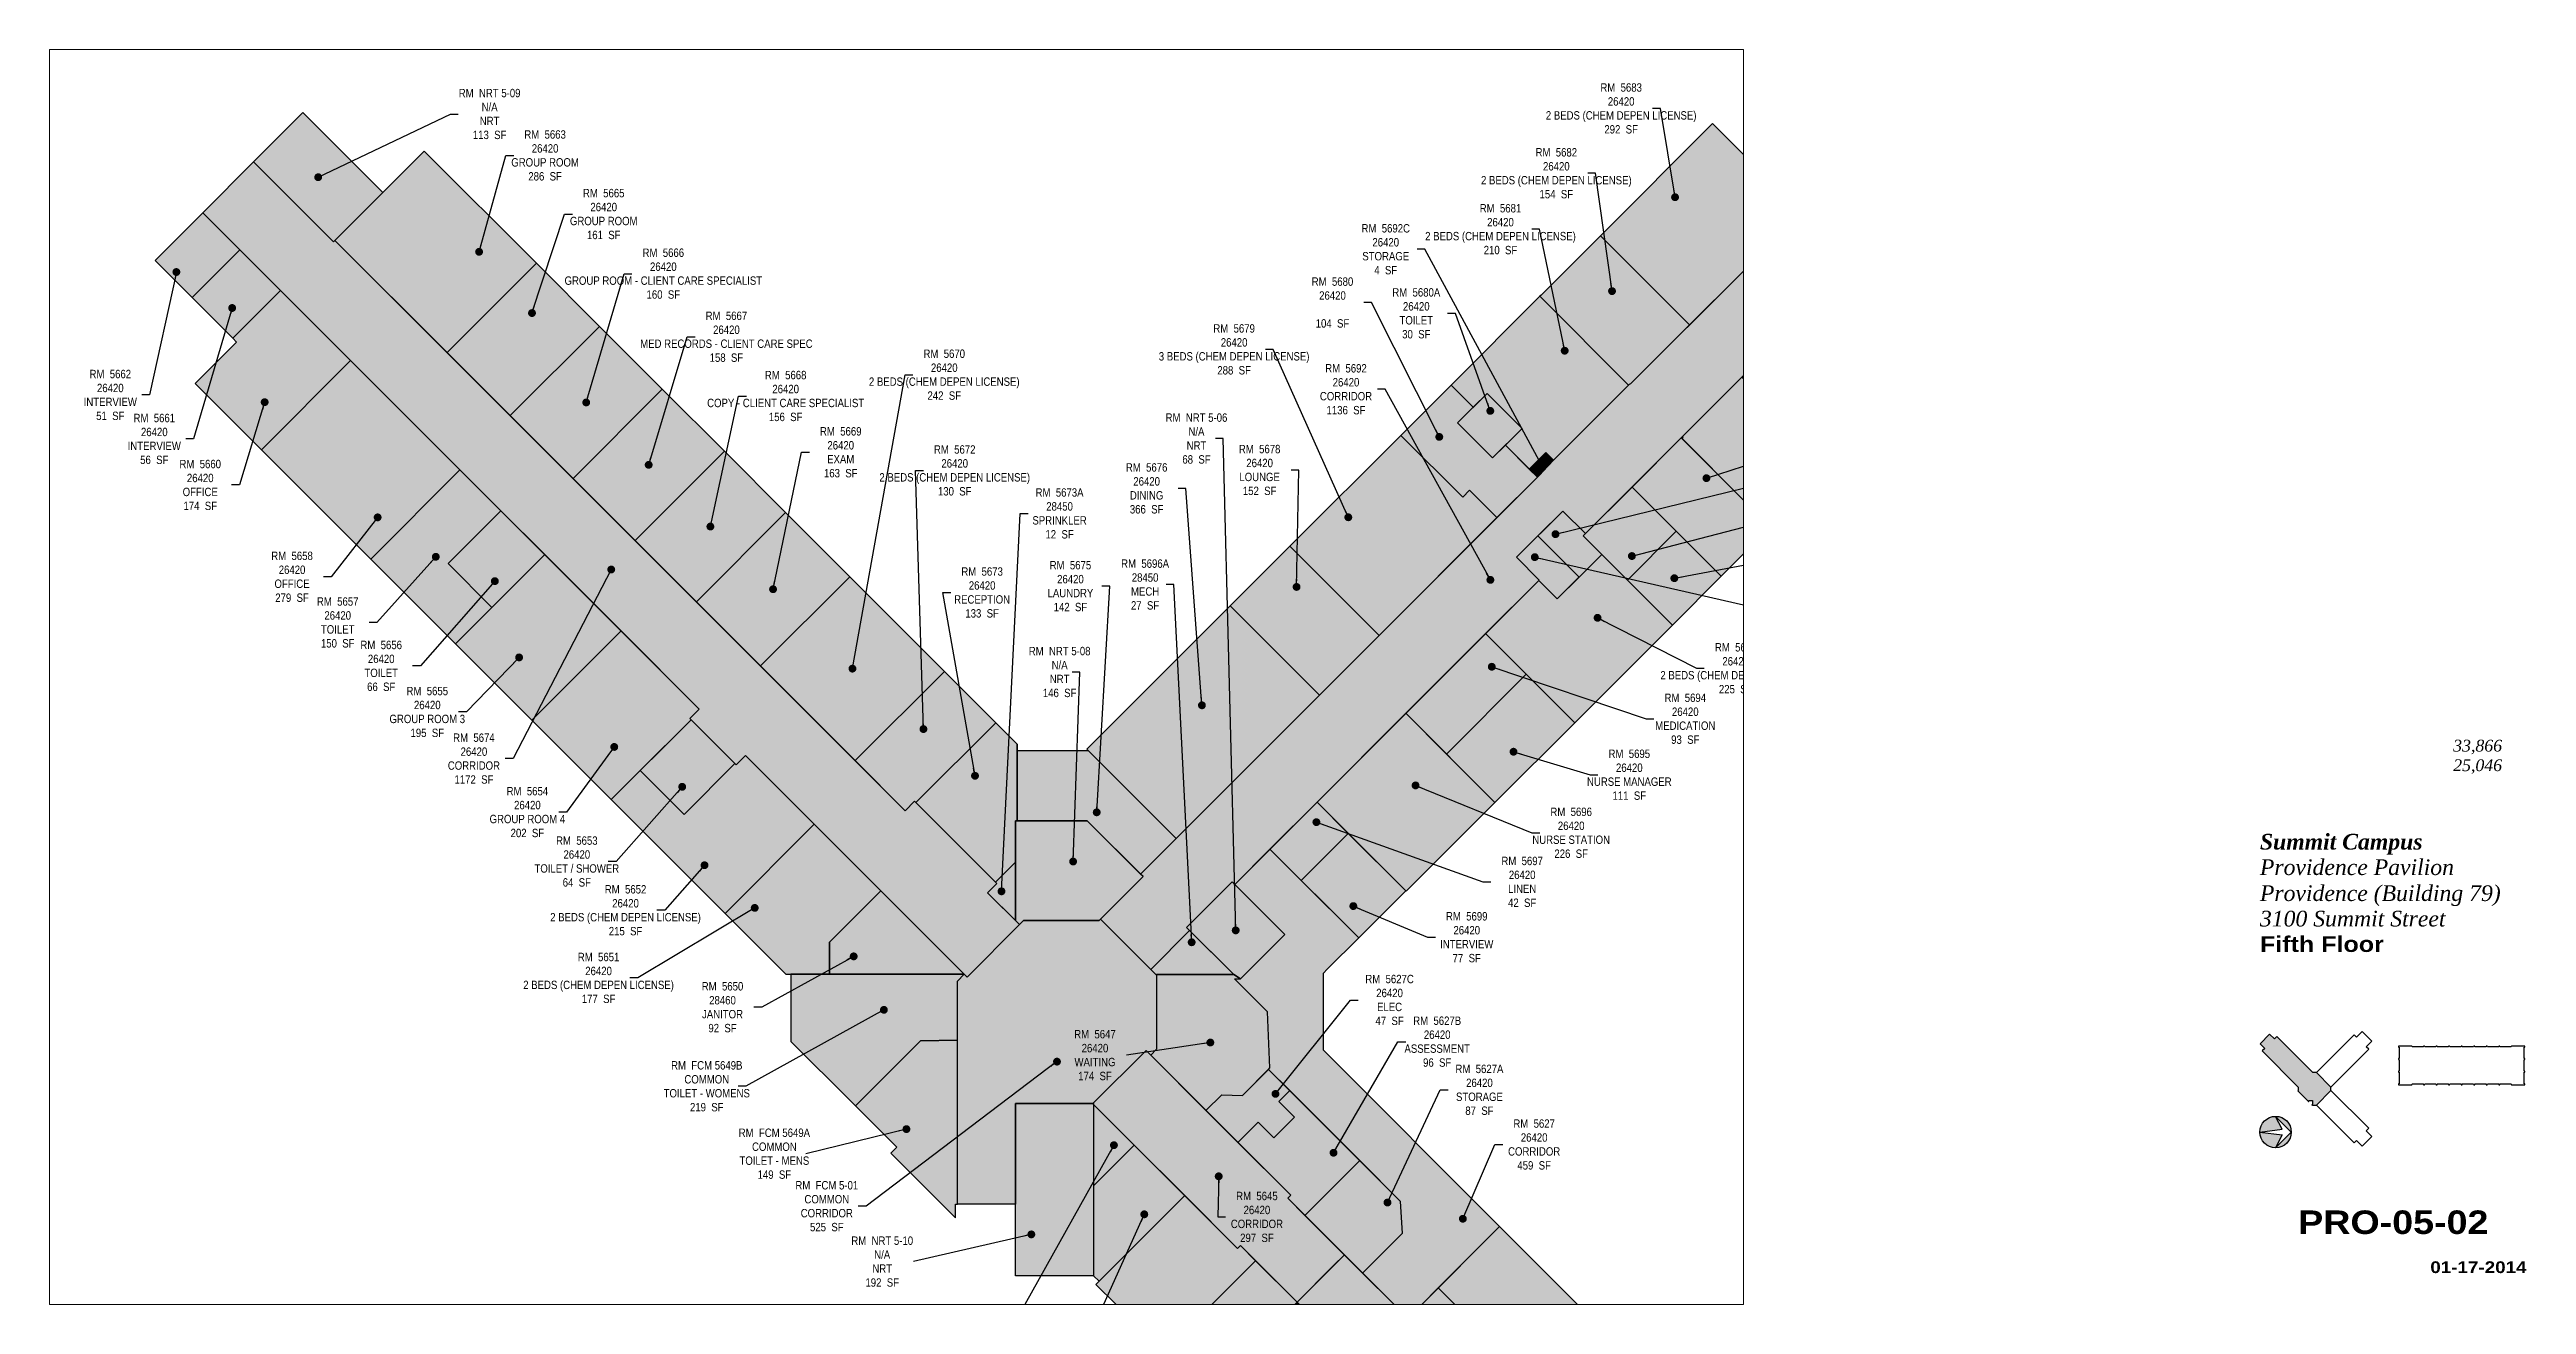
# Paper-space layout '02' of a CAD drawing. Header units: inches. Extents: x 0.9 to 20.7, y 0.5 to 10.5.
# The model-space entities are those that its viewports show. They can reach past a viewport. Long polylines and large blocks are cut down to what shows.
import ezdxf
from ezdxf.enums import TextEntityAlignment as Align

# ---------------------------------------------------------------- set-up
doc = ezdxf.new("R2010")
doc.units = ezdxf.units.IN
doc.header["$MEASUREMENT"] = 0
for name, color, linetype in [('0-LABEL', 3, 'Continuous'), ('1-NRT', 200, 'Continuous'), ('1-NRT-PTN', 253, 'Continuous'), ('3-FCM', 190, 'Continuous'), ('3-FCM-PTN', 9, 'Continuous'), ('4-OCC', 6, 'Continuous'), ('4-OCC-PTN', 95, 'Continuous'), ('T-TTLBLK-2', 5, 'Continuous'), ('T-TTLBLK-8', 8, 'Continuous')]:
    doc.layers.add(name, color=color, linetype=linetype)
doc.layers.add('T-VPT', color=30, linetype='Continuous', plot=False)
doc.styles.add('ArialB', font='')
doc.styles.add('ArialN', font='ARIALN.TTF')
doc.styles.add('TimesI', font='timesi.ttf')
doc.styles.add('TimesIB', font='timesbi.ttf')
doc.styles.get('ArialB').set_extended_font_data('Arial Black')
doc.dimstyles.new('AB-120', dxfattribs={"dimscale": 120, "dimtxt": 0.125, "dimasz": 0.09375, "dimexe": 0.0625, "dimexo": 0.125, "dimgap": 0.375, "dimtad": 0, "dimtih": 1, "dimtoh": 1, "dimdec": 4, "dimrnd": 0.0625, "dimzin": 0, "dimdsep": 46, "dimlunit": 4, "dimtxsty": 'ArialN', "dimblk": 'ARCHTICK', "dimcen": 0.09375, "dimclrd": 256, "dimclre": 256, "dimclrt": 256, "dimadec": 0, "dimazin": 0, "dimtfac": 1, "dimtdec": 4, "dimtofl": 0, "dimtmove": 2, "dimatfit": 3, "dimldrblk": 'DOT', "dimfxl": 0, "dimfrac": 2, "dimtolj": 1, "dimtzin": 0, "dimlwd": -1, "dimlwe": -1, "dimarcsym": 0})

# ---------------------------------------------------------------- blocks, each defined once
blk = doc.blocks.new('5th outline')
for points in [[(14.639, 2.654), (14.563, 2.578), (14.601, 2.539), (14.581, 2.52), (14.868, 2.232), (14.868, 2.204), (14.865, 2.201), (14.949, 2.117), (14.953, 2.117), (14.953, 2.125), (14.98, 2.125), (14.98, 2.095), (14.975, 2.09), (14.981, 2.085), (14.984, 2.088), (15.012, 2.088), (15.313, 1.788), (15.333, 1.807), (15.378, 1.762), (15.454, 1.839), (15.409, 1.884), (15.429, 1.904), (15.128, 2.204), (15.128, 2.204), (15.128, 2.204), (15.128, 2.232), (15.128, 2.232), (15.429, 2.533), (15.409, 2.553), (15.454, 2.598), (15.378, 2.674), (15.333, 2.629), (15.313, 2.649), (15.012, 2.348), (14.984, 2.348), (14.697, 2.636), (14.677, 2.616), (14.639, 2.654)], [(15.666, 2.559), (15.666, 2.551), (15.673, 2.55), (15.673, 2.459), (15.666, 2.459), (15.666, 2.451), (15.673, 2.45), (15.673, 2.359), (15.666, 2.359), (15.666, 2.351), (15.673, 2.35), (15.673, 2.259), (15.666, 2.259), (15.666, 2.251), (15.774, 2.251), (15.775, 2.258), (15.865, 2.258), (15.866, 2.251), (15.874, 2.251), (15.875, 2.258), (15.965, 2.258), (15.966, 2.251), (15.974, 2.251), (15.975, 2.258), (16.065, 2.258), (16.066, 2.251), (16.074, 2.251), (16.075, 2.258), (16.165, 2.258), (16.166, 2.251), (16.173, 2.251), (16.174, 2.251), (16.175, 2.258), (16.265, 2.258), (16.266, 2.251), (16.274, 2.251), (16.275, 2.258), (16.365, 2.258), (16.366, 2.251), (16.374, 2.251), (16.375, 2.258), (16.465, 2.258), (16.466, 2.251), (16.474, 2.251), (16.475, 2.258), (16.565, 2.258), (16.566, 2.251), (16.674, 2.251), (16.674, 2.259), (16.667, 2.259), (16.667, 2.35), (16.674, 2.351), (16.674, 2.359), (16.667, 2.359), (16.667, 2.45), (16.674, 2.451), (16.674, 2.459), (16.667, 2.459), (16.667, 2.55), (16.674, 2.551), (16.674, 2.559), (16.566, 2.559), (16.565, 2.552), (16.475, 2.552), (16.474, 2.559), (16.466, 2.559), (16.465, 2.552), (16.375, 2.552), (16.374, 2.559), (16.366, 2.559), (16.365, 2.552), (16.275, 2.552), (16.274, 2.559), (16.266, 2.559), (16.265, 2.552), (16.175, 2.552), (16.174, 2.559), (16.166, 2.559), (16.165, 2.552), (16.075, 2.552), (16.074, 2.559), (16.066, 2.559), (16.065, 2.552), (15.975, 2.552), (15.974, 2.559), (15.966, 2.559), (15.965, 2.552), (15.875, 2.552), (15.874, 2.559), (15.866, 2.559), (15.865, 2.552), (15.775, 2.552), (15.774, 2.559), (15.666, 2.559)]]:
    blk.add_lwpolyline(points)
blk = doc.blocks.new('n-arrow')
h = blk.add_hatch(color=256)
h.paths.add_polyline_path([(0, 0.125), (0.125, 0, 0.414214)])
h.paths.add_polyline_path([(0, 0.125, 0.414214), (-0.125, 0), (0.051, 0.022)])
h = blk.add_hatch(color=256)
h.paths.add_polyline_path([(0.051, -0.022), (-0.125, 0, 0.414214), (0, -0.125)])
h.paths.add_polyline_path([(0.125, 0), (0, -0.125, 0.414214)])
for p, q in [((-0.125, 0), (0.051, 0.022)), ((-0.125, 0), (0.051, -0.022)), ((0, 0.125), (0.125, 0)), ((0.051, 0.022), (0, 0.125)), ((0, -0.125), (0.125, 0)), ((0.051, -0.022), (0, -0.125))]:
    blk.add_line(p, q)
blk.add_circle((0, 0), 0.125)
blk = doc.blocks.new('AB-TB-text')
for tag, style, p in [('USEABLE', 'TimesI', (1.93, 4.25)), ('GROSS', 'TimesI', (1.93, 4.406)), ('DATE', 'ArialB', (2.125, 0.25))]:
    blk.add_attdef(tag, text='', height=0.0938, dxfattribs=dict(style=style)).set_placement(p, align=Align.RIGHT)
for tag, style, p in [('CAMPUS', 'TimesIB', (0, 3.75)), ('PAVILION', 'TimesI', (0, 3.547)), ('BUILDING', 'TimesI', (0, 3.34)), ('STREET', 'TimesI', (0, 3.137)), ('FLOOR', 'ArialB', (0, 2.934))]:
    blk.add_attdef(tag, text='', height=0.125, dxfattribs=dict(style=style)).set_placement(p, align=Align.TOP_LEFT)
at = {"style": 'ArialB'}
blk.add_attdef('DWG#', text='', height=0.188, dxfattribs=at).set_placement((1.062, 0.749), align=Align.TOP_CENTER)
blk = doc.blocks.new('_ArchTick')
at = {"const_width": 0.15}
blk.add_lwpolyline([(-0.5, -0.5), (0.5, 0.5)], dxfattribs=at)
blk = doc.blocks.new('_Dot')
at = {"lineweight": -2}
blk.add_line((-0.5, 0), (-1, 0), dxfattribs=at)
at = {"const_width": 0.5}
blk.add_lwpolyline([(-0.25, 0, 1), (0.25, 0, 1)], format="xyb", close=True, dxfattribs=at)

msp = doc.modelspace()

# ---------------------------------------------------------------- hatches: boundary and pattern name
at = {"layer": '1-NRT-PTN'}
for points in [[(-2830.8, 2731.9), (-2945.3, 2846.5), (-3016, 2775.8), (-2901.5, 2661.2)], [(-1820.1, 1830.7), (-1740.2, 1750.8), (-1803.3, 1687.7), (-1911.4, 1687.7), (-1917.2, 1681.8), (-1923, 1687.7), (-1923, 1830.7)], [(-1536.9, 1667.8), (-1612.2, 1743.1), (-1677.6, 1677.6), (-1610.1, 1610.1), (-1600.5, 1604.1)], [(-1923, 1425.1), (-1811.1, 1425.1), (-1811.1, 1178.2), (-1923, 1178.2)]]:
    msp.add_hatch(color=256, dxfattribs=at).paths.add_polyline_path(points)
at = {"layer": '3-FCM-PTN'}
for points in [[(-1911.4, 1687.7), (-1803.3, 1687.7), (-1801.3, 1689.7), (-1729.2, 1617.5), (-1721.8, 1610.1), (-1720.7, 1610.1), (-1720.7, 1503.1), (-1729.2, 1494.6), (-1735.8, 1501.2), (-1812, 1425.1), (-1923, 1425.1), (-1923, 1281), (-2006.5, 1281), (-2006.5, 1600.8), (-1996.6, 1610.7), (-1992.5, 1606.6), (-1917.2, 1681.9), (-1911.4, 1687.7), (-1811.1, 1687.7)], [(-2006.5, 1515.9), (-2006.5, 1600.8), (-1996.6, 1610.7), (-2245.2, 1610.7), (-2245.2, 1514.4), (-2158.4, 1427.5), (-2152.7, 1421.9), (-2059.4, 1515.2)], [(-2006.5, 1515.9), (-2059.4, 1515.2), (-2152.7, 1421.9), (-2093.4, 1362.6), (-2101.9, 1354.1), (-2009, 1261.2), (-2009, 1281), (-2006.5, 1281)]]:
    msp.add_hatch(color=256, dxfattribs=at).paths.add_polyline_path(points)
at = {"layer": '4-OCC-PTN'}
for color, points in [(45, [(-1801.3, 1689.7), (-1740.2, 1750.8), (-1743.7, 1754.3), (-1168.5, 2329.6), (-1169.2, 2330.3), (-1041.9, 2457.6), (-1041.2, 2456.9), (-786.6, 2711.4), (-778.1, 2702.9), (-650.9, 2830.2), (-587.9, 2767.3), (-723.7, 2631.5), (-720.2, 2628), (-1105.5, 2242.6), (-1138.1, 2275.1), (-1204.5, 2208.7), (-1172, 2176.1), (-1608.6, 1739.5), (-1612.2, 1743.1), (-1677.6, 1677.6), (-1673.3, 1673.4), (-1729.2, 1617.5)]), (45, [(-788.8, 2709.3), (-857.3, 2777.9), (-863.7, 2771.5), (-923.1, 2830.9), (-1084.1, 2670), (-956.1, 2542), (-883.6, 2614.4)]), (45, [(-2081.2, 1845.2), (-2899.3, 2663.3), (-2901.5, 2661.2), (-3016, 2775.8), (-3088.8, 2702.9), (-2376.8, 1990.9), (-2390.2, 1977.4), (-2323.8, 1911), (-2310.3, 1924.4), (-1992.5, 1606.6), (-1917.2, 1681.9), (-1963.5, 1727.5), (-1950.1, 1740.9), (-2067.8, 1858.7)]), (45, [(-2610.4, 2630.4), (-2738.4, 2502.4), (-2899.3, 2663.3), (-2771.4, 2791.3)]), (45, [(-3104.4, 2581.3), (-3035.8, 2649.9), (-3088.8, 2702.9), (-3157.4, 2634.3)]), (45, [(-956.1, 2542), (-1084.1, 2670), (-1169.2, 2584.9), (-1170.9, 2583.1), (-1043.7, 2455.8), (-1041.9, 2457.6), (-1041.2, 2456.9)]), (45, [(-3045.9, 2522.8), (-2977.3, 2591.4), (-3035.8, 2649.9), (-3104.4, 2581.3)]), (45, [(-2519.9, 2539.9), (-2610.4, 2630.4), (-2738.4, 2502.4), (-2647.9, 2411.9)]), (45, [(-720.2, 2628), (-592.2, 2500), (-753.1, 2339), (-881.1, 2467), (-808.7, 2539.5)]), (45, [(-3004.9, 2363), (-3099.8, 2457.9), (-3040.4, 2517.3), (-3045.9, 2522.8), (-2977.3, 2591.4), (-2876.9, 2491)]), (45, [(-1220.4, 2369.5), (-1186.1, 2335.2), (-1162.3, 2359.1), (-1151.3, 2348.1), (-1043.7, 2455.8), (-1170.9, 2583.1), (-1298.2, 2455.8), (-1266.4, 2424), (-1246.6, 2443.8), (-1196.4, 2393.6)]), (45, [(-2429.8, 2449.8), (-2519.9, 2539.9), (-2647.9, 2411.9), (-2557.8, 2321.8)]), (45, [(-2876.9, 2491), (-3004.9, 2363), (-2848.1, 2206.2), (-2720.1, 2334.2)]), (45, [(-1174.5, 2323.6), (-1220.4, 2369.5), (-1238.8, 2351.2), (-1289, 2401.4), (-1266.4, 2424), (-1298.2, 2455.8), (-1370.3, 2383.6), (-1281.6, 2294.9), (-1271.7, 2304.8), (-1232.5, 2265.6)]), (45, [(-881.1, 2467), (-753.1, 2339), (-840, 2252.2), (-967.3, 2379.4), (-965.5, 2381.2), (-966.2, 2381.9)]), (45, [(-2468.7, 2232.7), (-2340.7, 2360.7), (-2428.1, 2448), (-2429.8, 2449.8), (-2557.8, 2321.8)]), (45, [(-1246.6, 2443.8), (-1196.4, 2393.6), (-1238.8, 2351.2), (-1289, 2401.4)]), (45, [(-1370.3, 2383.6), (-1281.6, 2294.9), (-1271.7, 2304.8), (-1232.5, 2265.6), (-1401.5, 2096.6), (-1529.4, 2224.6)]), (45, [(-2252.9, 2272.8), (-2340.7, 2360.7), (-2468.7, 2232.7), (-2380.9, 2144.9)]), (45, [(-1151.3, 2348.1), (-1162.3, 2359.1), (-1186.1, 2335.2), (-1174.5, 2323.6)]), (45, [(-840, 2252.2), (-910.7, 2181.5), (-1038.7, 2309.4), (-968, 2380.1)]), (45, [(-2674.1, 2136.9), (-2737.1, 2199.8), (-2661.4, 2275.5), (-2720.1, 2334.2), (-2848.1, 2206.2), (-2726.5, 2084.6)]), (45, [(-2661.4, 2275.5), (-2737.1, 2199.8), (-2674.1, 2136.9), (-2598.5, 2212.6)]), (45, [(-1082.2, 2212.9), (-1108.7, 2239.4), (-1105.5, 2242.6), (-1138.1, 2275.1), (-1172, 2241.2), (-1173.8, 2239.4), (-1114.7, 2180.4)]), (45, [(-975.3, 2246), (-1038.7, 2309.4), (-1108.7, 2239.4), (-1045.3, 2176)]), (45, [(-2160.9, 2180.9), (-2252.9, 2272.8), (-2380.9, 2144.9), (-2288.9, 2052.9)]), (45, [(-1114.7, 2180.4), (-1173.8, 2239.4), (-1204.5, 2208.7), (-1172, 2176.1), (-1172.5, 2175.6), (-1146, 2149.1)]), (45, [(-1045.3, 2176), (-975.3, 2246), (-910.7, 2181.5), (-980.7, 2111.4)]), (45, [(-2598.5, 2212.6), (-2726.5, 2084.6), (-2618.6, 1976.7), (-2616.9, 1975), (-2488.9, 2103)]), (45, [(-1487, 2011), (-1615, 2139), (-1529.4, 2224.6), (-1401.5, 2096.6)]), (45, [(-980.7, 2111.4), (-1045.3, 2176), (-1080.4, 2211.1), (-1082.2, 2212.9), (-1146, 2149.1), (-1172.5, 2175.6), (-1248.7, 2099.4), (-1120.7, 1971.4)]), (45, [(-2025, 2045), (-2160.9, 2180.9), (-2288.9, 2052.9), (-2153, 1917)]), (45, [(-1692.8, 1805.3), (-1487, 2011), (-1615, 2139), (-1820.8, 1933.3)]), (45, [(-2488.9, 2103), (-2616.9, 1975), (-2503, 1861.1), (-2388.5, 1975.7), (-2390.2, 1977.4), (-2376.8, 1990.9)]), (45, [(-1190.4, 2041.1), (-1248.7, 2099.4), (-1363.3, 1984.9), (-1304.9, 1926.5)]), (45, [(-1951.5, 1971.4), (-2025, 2045), (-2153, 1917), (-2081.2, 1845.2), (-2067.8, 1858.7), (-2066, 1856.9)]), (45, [(-1120.7, 1971.4), (-1235.3, 1856.9), (-1304.9, 1926.5), (-1190.4, 2041.1)]), (45, [(-2388.5, 1975.7), (-2461.3, 1902.8), (-2398.4, 1839.9), (-2325.5, 1912.7)]), (45, [(-1920.5, 1830.7), (-1923, 1830.7), (-1923, 1771.5), (-1951.8, 1742.7), (-1953.6, 1744.5), (-2066, 1856.9), (-1951.5, 1971.4), (-1920.5, 1940.5)]), (45, [(-1235.3, 1856.9), (-1362.6, 1729.6), (-1490.6, 1857.6), (-1363.3, 1984.9)]), (45, [(-2310.3, 1924.4), (-2323.8, 1911), (-2325.5, 1912.7), (-2398.4, 1839.9), (-2461.3, 1902.8), (-2503, 1861.1), (-2339.7, 1697.8), (-2211.7, 1825.8)]), (45, [(-1692.8, 1805.3), (-1743.7, 1754.3), (-1820.1, 1830.7), (-1920.5, 1830.7), (-1920.5, 1931.5), (-1819, 1931.5)]), (45, [(-1490.6, 1857.6), (-1445.7, 1812.7), (-1513.2, 1745.2), (-1558.1, 1790.1)]), (45, [(-2189.9, 1610.7), (-2189.9, 1656.7), (-2116.2, 1730.3), (-2211.7, 1825.8), (-2339.7, 1697.8), (-2252.6, 1610.7)]), (45, [(-1445.7, 1812.7), (-1513.2, 1745.2), (-1430.8, 1662.8), (-1363.3, 1730.3)]), (45, [(-1425.2, 1182.1), (-1368.1, 1239.1), (-1370.8, 1284.7), (-1560.2, 1474.1), (-1558.1, 1476.2), (-1561.4, 1556.6), (-1609, 1604.1), (-1600.5, 1604.1), (-1536.9, 1667.8), (-1608.6, 1739.5), (-1558.1, 1790.1), (-1430.8, 1662.8), (-1475.4, 1618.2), (-1482, 1611.6), (-1482, 1502), (-1228.7, 1248.6), (-1360.2, 1117.1)]), (55, [(-1923, 1771.5), (-1923, 1687.7), (-1963.5, 1727.5), (-1950.1, 1740.9), (-1951.8, 1742.7)]), (201, [(-2189.9, 1610.7), (-1996.6, 1610.7), (-2116.2, 1730.3), (-2189.9, 1656.7)]), (55, [(-1610.1, 1610.1), (-1673.3, 1673.4), (-1729.2, 1617.5), (-1721.8, 1610.1)]), (45, [(-1720.7, 1610.1), (-1720.7, 1503.1), (-1729.2, 1494.6), (-1649.9, 1415.3), (-1627.3, 1437.9), (-1597.7, 1436.6), (-1558.1, 1476.2), (-1561.4, 1556.6), (-1609, 1604.1), (-1600.5, 1604.1), (-1610.1, 1610.1)]), (45, [(-1735.8, 1501.2), (-1528.3, 1293.7), (-1532.5, 1289.4), (-1451.3, 1208.2), (-1519.2, 1140.4), (-1600.4, 1221.5), (-1604.6, 1217.3), (-1811.1, 1423.7), (-1811.1, 1425.1), (-1812, 1425.1)]), (45, [(-1649.9, 1415.3), (-1627.3, 1437.9), (-1597.7, 1436.6), (-1560.2, 1474.1), (-1529.8, 1443.7), (-1545.4, 1428.2), (-1522.7, 1405.5), (-1552.4, 1375.8), (-1575.1, 1398.5), (-1604, 1369.5), (-1618.9, 1384.3)]), (45, [(-1752.8, 1365.5), (-1811.1, 1423.7), (-1811.1, 1307.3)]), (45, [(-1604, 1369.5), (-1575.1, 1398.5), (-1552.4, 1375.8), (-1522.7, 1405.5), (-1545.4, 1428.2), (-1529.8, 1443.7), (-1429.4, 1343.3), (-1507.9, 1264.8), (-1532.5, 1289.4), (-1528.3, 1293.7)]), (45, [(-1752.8, 1365.5), (-1811.1, 1307.3), (-1811.1, 1178.2), (-1803.2, 1170.3), (-1680.4, 1293.1)]), (45, [(-1507.9, 1264.8), (-1425.2, 1182.1), (-1368.1, 1239.1), (-1370.8, 1284.7), (-1429.4, 1343.3)]), (45, [(-1578.6, 1199.8), (-1710.1, 1068.2), (-1807.7, 1165.8), (-1680.4, 1293.1), (-1604.6, 1217.3), (-1600.4, 1221.5)]), (45, [(-1228.7, 1248.6), (-1107.7, 1127.6), (-1195.6, 1039.7), (-1316.6, 1160.7)]), (45, [(-1467.3, 1192.3), (-1451.3, 1208.2), (-723.7, 480.6), (-727.9, 476.4), (-643.8, 392.2), (-707.4, 328.6), (-1519.2, 1140.4)]), (45, [(-1519.2, 1140.4), (-1578.6, 1199.8), (-1644.4, 1134), (-1585, 1074.6)]), (45, [(-1552.8, 910.9), (-1421.3, 1042.4), (-1519.2, 1140.4), (-1650.7, 1008.8)]), (45, [(-1316.6, 1160.7), (-1360.2, 1117.1), (-1239.2, 996.1), (-1195.6, 1039.7)]), (45, [(-1710.1, 1068.2), (-1650.7, 1008.8), (-1585, 1074.6), (-1644.4, 1134)]), (45, [(-1107.7, 1127.6), (-980.7, 1000.7), (-1112.3, 869.2), (-1239.2, 996.1)])]:
    msp.add_hatch(color=color, dxfattribs=at).paths.add_polyline_path(points)

# ---------------------------------------------------------------- linework, layer by layer
at = {"layer": '1-NRT'}
msp.add_lwpolyline([(-2830.8, 2731.9), (-2945.3, 2846.5), (-3016, 2775.8), (-2901.5, 2661.2), (-2830.8, 2731.9)], dxfattribs=at)
for points in [[(-1820.1, 1830.7), (-1740.2, 1750.8), (-1803.3, 1687.7), (-1911.4, 1687.7), (-1917.2, 1681.8), (-1923, 1687.7), (-1923, 1830.7)], [(-1536.9, 1667.8), (-1612.2, 1743.1), (-1677.6, 1677.6), (-1610.1, 1610.1), (-1600.5, 1604.1)], [(-1923, 1425.1), (-1811.1, 1425.1), (-1811.1, 1178.2), (-1923, 1178.2)]]:
    msp.add_lwpolyline(points, close=True, dxfattribs=at)
at = {"layer": '3-FCM'}
msp.add_lwpolyline([(-1911.4, 1687.7), (-1803.3, 1687.7), (-1801.3, 1689.7), (-1729.2, 1617.5), (-1721.8, 1610.1), (-1720.7, 1610.1), (-1720.7, 1610.1), (-1720.7, 1503.1), (-1720.7, 1503.1), (-1720.7, 1503.1), (-1729.2, 1494.6), (-1729.2, 1494.6), (-1729.2, 1494.6), (-1729.2, 1494.6), (-1735.8, 1501.2), (-1812, 1425.1), (-1923, 1425.1), (-1923, 1281), (-2006.5, 1281), (-2006.5, 1600.8), (-1996.6, 1610.7), (-1992.5, 1606.6), (-1917.2, 1681.9), (-1911.4, 1687.7), (-1811.1, 1687.7), (-1811.1, 1687.7)], close=True, dxfattribs=at)
for points in [[(-2006.5, 1515.9), (-2006.5, 1600.8), (-1996.6, 1610.7), (-1996.6, 1610.7), (-2245.2, 1610.7), (-2245.2, 1514.4), (-2158.4, 1427.5), (-2152.7, 1421.9), (-2059.4, 1515.2), (-2006.5, 1515.9)], [(-2006.5, 1515.9), (-2059.4, 1515.2), (-2152.7, 1421.9), (-2093.4, 1362.6), (-2101.9, 1354.1), (-2009, 1261.2), (-2009, 1281), (-2006.5, 1281), (-2006.5, 1515.9)]]:
    msp.add_lwpolyline(points, dxfattribs=at)
at = {"layer": '4-OCC'}
for p, q in [((-1487, 2011), (-1615, 2139)), ((-1920.5, 1931.5), (-1920.5, 1940.5))]:
    msp.add_line(p, q, dxfattribs=at)
for points in [[(-1801.3, 1689.7), (-1740.2, 1750.8), (-1743.7, 1754.3), (-1168.5, 2329.6), (-1169.2, 2330.3), (-1041.9, 2457.6), (-1041.2, 2456.9), (-786.6, 2711.4), (-778.1, 2702.9), (-650.9, 2830.2), (-587.9, 2767.3), (-723.7, 2631.5), (-720.2, 2628), (-1105.5, 2242.6), (-1138.1, 2275.1), (-1204.5, 2208.7), (-1172, 2176.1), (-1608.6, 1739.5), (-1612.2, 1743.1), (-1677.6, 1677.6), (-1673.3, 1673.4), (-1729.2, 1617.5)], [(-788.8, 2709.3), (-857.3, 2777.9), (-863.7, 2771.5), (-923.1, 2830.9), (-1084.1, 2670), (-956.1, 2542), (-883.6, 2614.4)], [(-2081.2, 1845.2), (-2899.3, 2663.3), (-2901.5, 2661.2), (-3016, 2775.8), (-3088.8, 2702.9), (-2376.8, 1990.9), (-2390.2, 1977.4), (-2323.8, 1911), (-2310.3, 1924.4), (-1992.5, 1606.6), (-1917.2, 1681.9), (-1963.5, 1727.5), (-1950.1, 1740.9), (-2067.8, 1858.7)], [(-3104.4, 2581.3), (-3104.4, 2581.3), (-3035.8, 2649.9), (-3088.8, 2702.9), (-3157.4, 2634.3)], [(-720.2, 2628), (-720.2, 2628), (-720.2, 2628), (-592.2, 2500), (-753.1, 2339), (-881.1, 2467), (-808.7, 2539.5)], [(-1220.4, 2369.5), (-1220.4, 2369.5), (-1186.1, 2335.2), (-1186.1, 2335.2), (-1162.3, 2359.1), (-1162.3, 2359.1), (-1151.3, 2348.1), (-1043.7, 2455.8), (-1170.9, 2583.1), (-1298.2, 2455.8), (-1298.2, 2455.8), (-1266.4, 2424), (-1266.4, 2424), (-1246.6, 2443.8), (-1246.6, 2443.8), (-1196.4, 2393.6)], [(-2468.7, 2232.7), (-2340.7, 2360.7), (-2428.1, 2448), (-2429.8, 2449.8), (-2557.8, 2321.8)], [(-2674.1, 2136.9), (-2737.1, 2199.8), (-2737.1, 2199.8), (-2661.4, 2275.5), (-2720.1, 2334.2), (-2848.1, 2206.2), (-2726.5, 2084.6), (-2726.5, 2084.6)], [(-1487, 2011), (-1615, 2139), (-1529.4, 2224.6), (-1401.5, 2096.6)], [(-1692.8, 1805.3), (-1487, 2011), (-1615, 2139), (-1820.8, 1933.3)], [(-1920.5, 1830.7), (-1923, 1830.7), (-1923, 1771.5), (-1951.8, 1742.7), (-1953.6, 1744.5), (-2066, 1856.9), (-1951.5, 1971.4), (-1920.5, 1940.5)], [(-2189.9, 1610.7), (-2189.9, 1656.7), (-2116.2, 1730.3), (-2211.7, 1825.8), (-2339.7, 1697.8), (-2252.6, 1610.7)], [(-1425.2, 1182.1), (-1368.1, 1239.1), (-1370.8, 1284.7), (-1560.2, 1474.1), (-1558.1, 1476.2), (-1561.4, 1556.6), (-1609, 1604.1), (-1600.5, 1604.1), (-1536.9, 1667.8), (-1608.6, 1739.5), (-1558.1, 1790.1), (-1430.8, 1662.8), (-1475.4, 1618.2), (-1482, 1611.6), (-1482, 1502), (-1228.7, 1248.6), (-1360.2, 1117.1), (-1425.2, 1182.1)], [(-2189.9, 1610.7), (-1996.6, 1610.7), (-2116.2, 1730.3), (-2189.9, 1656.7)], [(-1720.7, 1610.1), (-1720.7, 1503.1), (-1729.2, 1494.6), (-1649.9, 1415.3), (-1627.3, 1437.9), (-1597.7, 1436.6), (-1558.1, 1476.2), (-1561.4, 1556.6), (-1609, 1604.1), (-1600.5, 1604.1), (-1610.1, 1610.1), (-1720.7, 1610.1)], [(-1735.8, 1501.2), (-1528.3, 1293.7), (-1532.5, 1289.4), (-1451.3, 1208.2), (-1519.2, 1140.4), (-1600.4, 1221.5), (-1604.6, 1217.3), (-1811.1, 1423.7), (-1811.1, 1425.1), (-1812, 1425.1)], [(-1649.9, 1415.3), (-1627.3, 1437.9), (-1597.7, 1436.6), (-1560.2, 1474.1), (-1529.8, 1443.7), (-1545.4, 1428.2), (-1522.7, 1405.5), (-1552.4, 1375.8), (-1575.1, 1398.5), (-1604, 1369.5), (-1604, 1369.5), (-1618.9, 1384.3)], [(-1604, 1369.5), (-1604, 1369.5), (-1604, 1369.5), (-1575.1, 1398.5), (-1552.4, 1375.8), (-1522.7, 1405.5), (-1545.4, 1428.2), (-1529.8, 1443.7), (-1429.4, 1343.3), (-1507.9, 1264.8), (-1532.5, 1289.4), (-1528.3, 1293.7), (-1604, 1369.5)], [(-1752.8, 1365.5), (-1811.1, 1307.3), (-1811.1, 1307.3), (-1811.1, 1178.2), (-1803.2, 1170.3), (-1680.4, 1293.1)], [(-1507.9, 1264.8), (-1425.2, 1182.1), (-1368.1, 1239.1), (-1370.8, 1284.7), (-1429.4, 1343.3), (-1507.9, 1264.8)], [(-1467.3, 1192.3), (-1451.3, 1208.2), (-723.7, 480.6), (-727.9, 476.4), (-643.8, 392.2), (-707.4, 328.6), (-1519.2, 1140.4)], [(-1552.8, 910.9), (-1421.3, 1042.4), (-1519.2, 1140.4), (-1519.2, 1140.4), (-1519.2, 1140.4), (-1519.2, 1140.4), (-1519.2, 1140.4), (-1519.2, 1140.4), (-1650.7, 1008.8)], [(-1710.1, 1068.2), (-1650.7, 1008.8), (-1585, 1074.6), (-1644.4, 1134), (-1710.1, 1068.2)]]:
    msp.add_lwpolyline(points, close=True, dxfattribs=at)
for points in [[(-2610.4, 2630.4), (-2738.4, 2502.4), (-2899.3, 2663.3), (-2771.4, 2791.3), (-2610.4, 2630.4)], [(-956.1, 2542), (-1084.1, 2670), (-1169.2, 2584.9), (-1170.9, 2583.1), (-1043.7, 2455.8), (-1041.9, 2457.6), (-1041.2, 2456.9), (-956.1, 2542)], [(-3045.9, 2522.8), (-2977.3, 2591.4), (-3035.8, 2649.9), (-3104.4, 2581.3), (-3045.9, 2522.8)], [(-2519.9, 2539.9), (-2610.4, 2630.4), (-2610.4, 2630.4), (-2738.4, 2502.4), (-2647.9, 2411.9), (-2519.9, 2539.9)], [(-3004.9, 2363), (-3099.8, 2457.9), (-3040.4, 2517.3), (-3045.9, 2522.8), (-2977.3, 2591.4), (-2876.9, 2491), (-3004.9, 2363)], [(-2429.8, 2449.8), (-2519.9, 2539.9), (-2519.9, 2539.9), (-2647.9, 2411.9), (-2557.8, 2321.8), (-2429.8, 2449.8)], [(-2876.9, 2491), (-3004.9, 2363), (-2848.1, 2206.2), (-2848.1, 2206.2), (-2720.1, 2334.2), (-2876.9, 2491)], [(-1174.5, 2323.6), (-1220.4, 2369.5), (-1238.8, 2351.2), (-1238.8, 2351.2), (-1289, 2401.4), (-1289, 2401.4), (-1266.4, 2424), (-1298.2, 2455.8), (-1370.3, 2383.6), (-1281.6, 2294.9), (-1281.6, 2294.9), (-1271.7, 2304.8), (-1271.7, 2304.8), (-1232.5, 2265.6), (-1174.5, 2323.6)], [(-881.1, 2467), (-753.1, 2339), (-840, 2252.2), (-840, 2252.2), (-967.3, 2379.4), (-965.5, 2381.2), (-966.2, 2381.9), (-881.1, 2467)], [(-1246.6, 2443.8), (-1196.4, 2393.6), (-1238.8, 2351.2), (-1289, 2401.4), (-1246.6, 2443.8)], [(-1370.3, 2383.6), (-1281.6, 2294.9), (-1271.7, 2304.8), (-1232.5, 2265.6), (-1401.5, 2096.6), (-1401.5, 2096.6), (-1529.4, 2224.6), (-1370.3, 2383.6)], [(-2252.9, 2272.8), (-2340.7, 2360.7), (-2340.7, 2360.7), (-2468.7, 2232.7), (-2380.9, 2144.9), (-2252.9, 2272.8)], [(-1151.3, 2348.1), (-1162.3, 2359.1), (-1186.1, 2335.2), (-1174.5, 2323.6), (-1151.3, 2348.1)], [(-840, 2252.2), (-910.7, 2181.5), (-1038.7, 2309.4), (-968, 2380.1), (-840, 2252.2)], [(-2661.4, 2275.5), (-2737.1, 2199.8), (-2674.1, 2136.9), (-2598.5, 2212.6), (-2661.4, 2275.5)], [(-1082.2, 2212.9), (-1108.7, 2239.4), (-1105.5, 2242.6), (-1138.1, 2275.1), (-1172, 2241.2), (-1173.8, 2239.4), (-1114.7, 2180.4), (-1082.2, 2212.9)], [(-975.3, 2246), (-1038.7, 2309.4), (-1108.7, 2239.4), (-1045.3, 2176), (-975.3, 2246)], [(-2160.9, 2180.9), (-2252.9, 2272.8), (-2252.9, 2272.8), (-2380.9, 2144.9), (-2288.9, 2052.9), (-2160.9, 2180.9)], [(-1114.7, 2180.4), (-1173.8, 2239.4), (-1204.5, 2208.7), (-1172, 2176.1), (-1172.5, 2175.6), (-1146, 2149.1), (-1114.7, 2180.4)], [(-1045.3, 2176), (-975.3, 2246), (-910.7, 2181.5), (-980.7, 2111.4), (-1045.3, 2176)], [(-2598.5, 2212.6), (-2726.5, 2084.6), (-2618.6, 1976.7), (-2616.9, 1975), (-2488.9, 2103), (-2598.5, 2212.6)], [(-980.7, 2111.4), (-1045.3, 2176), (-1045.3, 2176), (-1080.4, 2211.1), (-1082.2, 2212.9), (-1146, 2149.1), (-1172.5, 2175.6), (-1248.7, 2099.4), (-1248.7, 2099.4), (-1120.7, 1971.4), (-980.7, 2111.4)], [(-2025, 2045), (-2160.9, 2180.9), (-2160.9, 2180.9), (-2288.9, 2052.9), (-2153, 1917), (-2025, 2045)], [(-2488.9, 2103), (-2616.9, 1975), (-2503, 1861.1), (-2503, 1861.1), (-2388.5, 1975.7), (-2390.2, 1977.4), (-2376.8, 1990.9), (-2488.9, 2103)], [(-1190.4, 2041.1), (-1248.7, 2099.4), (-1363.3, 1984.9), (-1363.3, 1984.9), (-1304.9, 1926.5), (-1190.4, 2041.1)], [(-1951.5, 1971.4), (-2025, 2045), (-2153, 1917), (-2081.2, 1845.2), (-2067.8, 1858.7), (-2066, 1856.9), (-1951.5, 1971.4)], [(-1120.7, 1971.4), (-1235.3, 1856.9), (-1235.3, 1856.9), (-1304.9, 1926.5), (-1304.9, 1926.5), (-1190.4, 2041.1), (-1120.7, 1971.4)], [(-2388.5, 1975.7), (-2461.3, 1902.8), (-2461.3, 1902.8), (-2398.4, 1839.9), (-2398.4, 1839.9), (-2325.5, 1912.7), (-2388.5, 1975.7)], [(-1235.3, 1856.9), (-1362.6, 1729.6), (-1362.6, 1729.6), (-1490.6, 1857.6), (-1363.3, 1984.9), (-1235.3, 1856.9)], [(-2310.3, 1924.4), (-2323.8, 1911), (-2325.5, 1912.7), (-2398.4, 1839.9), (-2461.3, 1902.8), (-2503, 1861.1), (-2339.7, 1697.8), (-2339.7, 1697.8), (-2211.7, 1825.8), (-2310.3, 1924.4)], [(-1692.8, 1805.3), (-1743.7, 1754.3), (-1820.1, 1830.7), (-1920.5, 1830.7), (-1920.5, 1931.5), (-1819, 1931.5), (-1692.8, 1805.3)], [(-1490.6, 1857.6), (-1445.7, 1812.7), (-1445.7, 1812.7), (-1513.2, 1745.2), (-1558.1, 1790.1), (-1490.6, 1857.6)], [(-1445.7, 1812.7), (-1513.2, 1745.2), (-1430.8, 1662.8), (-1430.8, 1662.8), (-1430.8, 1662.8), (-1363.3, 1730.3), (-1445.7, 1812.7)], [(-1923, 1771.5), (-1923, 1687.7), (-1963.5, 1727.5), (-1950.1, 1740.9), (-1951.8, 1742.7), (-1923, 1771.5)], [(-1610.1, 1610.1), (-1673.3, 1673.4), (-1729.2, 1617.5), (-1721.8, 1610.1), (-1610.1, 1610.1)], [(-1752.8, 1365.5), (-1811.1, 1423.7), (-1811.1, 1307.3), (-1752.8, 1365.5)], [(-1752.8, 1365.5), (-1811.1, 1307.3)], [(-1578.6, 1199.8), (-1710.1, 1068.2), (-1807.7, 1165.8), (-1807.7, 1165.8), (-1680.4, 1293.1), (-1604.6, 1217.3), (-1600.4, 1221.5), (-1578.6, 1199.8)], [(-1680.4, 1293.1), (-1807.7, 1165.8)], [(-1228.7, 1248.6), (-1107.7, 1127.6), (-1107.7, 1127.6), (-1195.6, 1039.7), (-1195.6, 1039.7), (-1316.6, 1160.7), (-1228.7, 1248.6)], [(-1519.2, 1140.4), (-1578.6, 1199.8), (-1644.4, 1134), (-1585, 1074.6), (-1519.2, 1140.4)], [(-1316.6, 1160.7), (-1360.2, 1117.1), (-1239.2, 996.1), (-1195.6, 1039.7), (-1316.6, 1160.7)], [(-1107.7, 1127.6), (-980.7, 1000.7), (-980.7, 1000.7), (-1112.3, 869.2), (-1112.3, 869.2), (-1239.2, 996.1), (-1107.7, 1127.6)]]:
    msp.add_lwpolyline(points, dxfattribs=at)

# ---------------------------------------------------------------- texts
at = {"layer": '0-LABEL', "char_height": 12, "attachment_point": 5, "style": 'ArialN'}
for s, insert in [('RM  NRT 5-09\\PN/A\\PNRT\\P113  SF', (-2677.5, 2844.5)), ('RM  5683\\P26420\\P2 BEDS (CHEM DEPEN LICENSE)\\P292  SF', (-1054.3, 2852.5)), ('RM  5663\\P26420\\PGROUP ROOM\\P286  SF', (-2597.9, 2785.1)), ('RM  5682\\P26420\\P2 BEDS (CHEM DEPEN LICENSE)\\P154  SF', (-1147.3, 2759.5)), ('RM  5665\\P26420\\PGROUP ROOM\\P161  SF', (-2513.8, 2701)), ('RM  5681\\P26420\\P2 BEDS (CHEM DEPEN LICENSE)\\P210  SF', (-1227.4, 2679.3)), ('RM  5692C\\P26420\\PSTORAGE\\P4  SF', (-1392, 2650.5)), ('RM  5666\\P26420\\PGROUP ROOM - CLIENT CARE SPECIALIST\\P160  SF', (-2428.3, 2615.5)), ('RM  5680\\P26420\\P\\P104  SF', (-1468.4, 2574.1)), ('RM  5680A\\P26420\\PTOILET\\P30  SF', (-1348.2, 2558.6)), ('RM  5667\\P26420\\PMED RECORDS - CLIENT CARE SPEC\\P158  SF', (-2337.8, 2525)), ('RM  5679\\P26420\\P3 BEDS (CHEM DEPEN LICENSE)\\P288  SF', (-1609.5, 2506.9)), ('RM  5670\\P26420\\P2 BEDS (CHEM DEPEN LICENSE)\\P242  SF', (-2025.3, 2470.6)), ('RM  5662\\P26420\\PINTERVIEW\\P51  SF', (-3221.6, 2441.5)), ('RM  5668\\P26420\\PCOPY - CLIENT CARE SPECIALIST\\P156  SF', (-2252.8, 2440)), ('RM  5692\\P26420\\PCORRIDOR\\P1136  SF', (-1449, 2449.7)), ('RM  5661\\P26420\\PINTERVIEW\\P56  SF', (-3158.5, 2378.4)), ('RM  5669\\P26420\\PEXAM\\P163  SF', (-2173.8, 2359.3)), ('RM  NRT 5-06\\PN/A\\PNRT\\P68  SF', (-1663.5, 2379)), ('RM  5660\\P26420\\POFFICE\\P174  SF', (-3092.6, 2312.4)), ('RM  5672\\P26420\\P2 BEDS (CHEM DEPEN LICENSE)\\P130  SF', (-2010.3, 2333.3)), ('RM  5678\\P26420\\PLOUNGE\\P152  SF', (-1572.9, 2333.9)), ('RM  5676\\P26420\\PDINING\\P366  SF', (-1735, 2307.5)), ('RM  5673A\\P28450\\PSPRINKLER\\P12  SF', (-1859.9, 2271.6)), ('RM  5658\\P26420\\POFFICE\\P279  SF', (-2960.9, 2180.7)), ('RM  5675\\P26420\\PLAUNDRY\\P142  SF', (-1844.3, 2167.3)), ('RM  5696A\\P28450\\PMECH\\P27  SF', (-1737.2, 2169.6)), ('RM  5673\\P26420\\PRECEPTION\\P133  SF', (-1971, 2158.2)), ('RM  5657\\P26420\\PTOILET\\P150  SF', (-2895.4, 2115.2)), ('RM  5656\\P26420\\PTOILET\\P66  SF', (-2833, 2052.9)), ('RM  NRT 5-08\\PN/A\\PNRT\\P146  SF', (-1859.8, 2044.1)), ('RM  5693\\P26420\\P2 BEDS (CHEM DEPEN LICENSE)\\P225  SF', (-890, 2049.5)), ('RM  5655\\P26420\\PGROUP ROOM 3\\P195  SF', (-2766.9, 1986.8)), ('RM  5694\\P26420\\PMEDICATION\\P93  SF', (-962.3, 1977.1)), ('RM  5674\\P26420\\PCORRIDOR\\P1172  SF', (-2700, 1919.9)), ('RM  5695\\P26420\\PNURSE MANAGER\\P111  SF', (-1042.6, 1896.8)), ('RM  5654\\P26420\\PGROUP ROOM 4\\P202  SF', (-2623.3, 1843.2)), ('RM  5696\\P26420\\PNURSE STATION\\P226  SF', (-1126, 1813.5)), ('RM  5653\\P26420\\PTOILET / SHOWER\\P64  SF', (-2552.4, 1772.3)), ('RM  5697\\P26420\\PLINEN\\P42  SF', (-1196.3, 1743.1)), ('RM  5652\\P26420\\P2 BEDS (CHEM DEPEN LICENSE)\\P215  SF', (-2482.5, 1702.4)), ('RM  5699\\P26420\\PINTERVIEW\\P77  SF', (-1275.8, 1663.7)), ('RM  5651\\P26420\\P2 BEDS (CHEM DEPEN LICENSE)\\P177  SF', (-2521.2, 1605.3)), ('RM  5650\\P28460\\PJANITOR\\P92  SF', (-2343.4, 1563.3)), ('RM  5627C\\P26420\\PELEC\\P47  SF', (-1386.5, 1573.7)), ('RM  5647\\P26420\\PWAITING\\P174  SF', (-1809.1, 1494.6)), ('RM  5627B\\P26420\\PASSESSMENT\\P96  SF', (-1318.2, 1513.9)), ('RM  FCM 5649B\\PCOMMON\\PTOILET - WOMENS\\P219  SF', (-2366, 1449.9)), ('RM  5627A\\P26420\\PSTORAGE\\P87  SF', (-1257.6, 1444.8)), ('RM  FCM 5649A\\PCOMMON\\PTOILET - MENS\\P149  SF', (-2269, 1353.2)), ('RM  5627\\P26420\\PCORRIDOR\\P459  SF', (-1179.1, 1366.4)), ('RM  FCM 5-01\\PCOMMON\\PCORRIDOR\\P525  SF', (-2193.8, 1277.9)), ('RM  5645\\P26420\\PCORRIDOR\\P297  SF', (-1576.8, 1262.5)), ('RM  NRT 5-10\\PN/A\\PNRT\\P192  SF', (-2114.3, 1198.4)), ('RM  5646\\P26420\\POFFICE\\P95  SF', (-1872.9, 1092.7))]:
    msp.add_mtext(s, dxfattribs=dict(at, insert=insert))

# ---------------------------------------------------------------- leaders
at = {"layer": '0-LABEL', "annotation_type": 0, "has_hookline": 1}
for points, hookline_direction, text_width in [([(-2923.4, 2753.9), (-2733.8, 2844.5), (-2722.5, 2844.5)], 0, 86.9), ([(-977, 2725.2), (-998, 2852.5), (-1009.3, 2852.5)], 1, 214.9), ([(-2692.6, 2646.9), (-2654.1, 2785.1), (-2642.9, 2785.1)], 0, 95.2), ([(-1067.4, 2590.5), (-1091, 2759.5), (-1102.3, 2759.5)], 1, 214.9), ([(-2616.7, 2559), (-2570.1, 2701), (-2558.8, 2701)], 0, 95.2), ([(-1135.3, 2505), (-1171.2, 2679.3), (-1182.4, 2679.3)], 1, 214.9), ([(-1168.7, 2341.3), (-1335.8, 2650.5), (-1347, 2650.5)], 1, 67.9), ([(-3126.8, 2617.9), (-3165.4, 2441.5), (-3176.6, 2441.5)], 1, 74.9), ([(-2538.9, 2430.8), (-2484.6, 2615.5), (-2473.3, 2615.5)], 0, 282.4), ([(-3046.8, 2566.3), (-3102.3, 2378.4), (-3113.5, 2378.4)], 1, 74.9), ([(-1315.2, 2381.4), (-1412.2, 2574.1), (-1423.4, 2574.1)], 1, 57.9), ([(-1242, 2418.7), (-1291.9, 2558.6), (-1303.2, 2558.6)], 1, 67.7), ([(-2449.3, 2341.3), (-2394.1, 2525), (-2382.8, 2525)], 0, 245.8), ([(-1445.7, 2266.1), (-1553.3, 2506.9), (-1564.5, 2506.9)], 1, 214.7), ([(-2157, 2049), (-2081.6, 2470.6), (-2070.3, 2470.6)], 0, 214.9), ([(-3000.2, 2431.2), (-3036.3, 2312.4), (-3047.6, 2312.4)], 1, 57.9), ([(-2360.8, 2252.8), (-2320.3, 2440), (-2309, 2440)], 0, 224.4), ([(-1241.9, 2176.3), (-1392.8, 2449.7), (-1404, 2449.7)], 1, 74), ([(-932, 2322.2), (-550.2, 2445.5), (-538.9, 2445.5)], 0, 57.9), ([(-2270.9, 2162.9), (-2230.1, 2359.3), (-2218.8, 2359.3)], 0, 57.9), ([(-1607.2, 1673.6), (-1625.1, 2379), (-1636.3, 2379)], 1, 86.9), ([(-1148.5, 2241.9), (-603.9, 2375.1)], 0, 67.7), ([(-2055.2, 1962.3), (-2066.5, 2333.3), (-2055.3, 2333.3)], 0, 214.9), ([(-1519.9, 2166.2), (-1516.6, 2333.9), (-1527.9, 2333.9)], 1, 57.9), ([(-1655.7, 1996.4), (-1678.7, 2307.5), (-1690, 2307.5)], 1, 57.9), ([(-1038.9, 2210.5), (-681, 2303.5)], 0, 56), ([(-2838.1, 2266), (-2904.6, 2180.7), (-2915.9, 2180.7)], 1, 57.9), ([(-1943.2, 1729.6), (-1916.2, 2271.6), (-1904.9, 2271.6)], 0, 77.1), ([(-2754.7, 2209.4), (-2839.1, 2115.2), (-2850.4, 2115.2)], 1, 57.9), ([(-1178.2, 2208.9), (-850.5, 2133.9)], 0, 67), ([(-978, 2178.7), (-765.2, 2219.2)], 0, 67.7), ([(-2670, 2174.5), (-2776.8, 2052.9), (-2788, 2052.9)], 1, 57.9), ([(-2503, 2191.2), (-2643.8, 1919.9), (-2655, 1919.9)], 1, 74), ([(-1670.4, 1656.5), (-1695.9, 2169.6), (-1707.2, 2169.6)], 1, 67.7), ([(-1981.2, 1895.3), (-2027.2, 2158.2), (-2016, 2158.2)], 0, 78), ([(-1806.6, 1842.9), (-1788, 2167.3), (-1799.3, 2167.3)], 1, 64.6), ([(-1088.1, 2121.9), (-946.2, 2049.5), (-935, 2049.5)], 0, 214.9), ([(-2635.2, 2065.1), (-2710.7, 1986.8), (-2721.9, 1986.8)], 1, 107.1), ([(-1840.5, 1772.3), (-1830.8, 2044.1), (-1842, 2044.1)], 1, 86.9), ([(-1239.9, 2051.7), (-1018.6, 1977.1), (-1007.3, 1977.1)], 0, 84.1), ([(-2498.7, 1936.7), (-2567, 1843.2), (-2578.3, 1843.2)], 1, 107), ([(-1208.7, 1929.8), (-1098.9, 1896.8), (-1087.6, 1896.8)], 0, 120.2), ([(-2401.2, 1879.5), (-2496.1, 1772.3), (-2507.4, 1772.3)], 1, 120.9), ([(-1349.2, 1881.5), (-1182.2, 1813.5), (-1171, 1813.5)], 0, 109.3), ([(-1491.5, 1828.8), (-1252.6, 1743.1), (-1241.3, 1743.1)], 0, 57.9), ([(-2369.2, 1767), (-2426.3, 1702.4), (-2437.5, 1702.4)], 1, 214.9), ([(-2297.2, 1705.8), (-2464.9, 1605.3), (-2476.2, 1605.3)], 1, 214.9), ([(-1438.5, 1708.4), (-1332, 1663.7), (-1320.8, 1663.7)], 0, 74.9), ([(-2155.2, 1636.3), (-2287.2, 1563.3), (-2298.4, 1563.3)], 1, 58.2), ([(-2111.9, 1559.6), (-2309.8, 1449.9), (-2321, 1449.9)], 1, 122.7), ([(-1550.2, 1439), (-1442.7, 1573.7), (-1431.5, 1573.7)], 0, 67.9), ([(-1643.6, 1512.7), (-1764.1, 1494.6)], 1, 57.9), ([(-1466.9, 1354.6), (-1374.5, 1513.9), (-1363.2, 1513.9)], 0, 93.7), ([(-1863.6, 1485.3), (-2137.5, 1277.9), (-2148.8, 1277.9)], 1, 86.5), ([(-1389.5, 1283.2), (-1313.9, 1444.8), (-1302.6, 1444.8)], 0, 67.7), ([(-2079.6, 1388.5), (-2224, 1353.2)], 1, 101.3), ([(-1781.9, 1365.5), (-1940.7, 1081.1), (-1951.9, 1081.1)], 1, 67.7), ([(-1281.4, 1259.9), (-1235.4, 1366.4), (-1224.1, 1366.4)], 0, 74), ([(-1631.6, 1320.8), (-1633.1, 1262.5), (-1621.8, 1262.5)], 0, 74), ([(-1738.4, 1266.3), (-1816.6, 1092.7), (-1827.9, 1092.7)], 1, 57.9), ([(-1900.4, 1237.5), (-2069.3, 1198.4)], 1, 86.9), ([(-1735.3, 1127.6), (-1846.8, 987.1), (-1858, 987.1)], 1, 93.7)]:
    msp.add_leader(points, dimstyle='AB-120', dxfattribs=dict(at, hookline_direction=hookline_direction, text_width=text_width))

psp = doc.layouts.new('02')

# ---------------------------------------------------------------- hatches: boundary and pattern name
at = {"layer": 'T-TTLBLK-8'}
psp.add_hatch(color=256, dxfattribs=at).paths.add_polyline_path([(18.687, 2.636), (18.668, 2.616), (18.629, 2.654), (18.553, 2.578), (18.591, 2.539), (18.571, 2.52), (18.859, 2.232), (18.859, 2.197), (18.939, 2.117), (18.943, 2.117), (18.943, 2.125), (18.97, 2.125), (18.97, 2.088), (19.003, 2.088), (19.119, 2.204), (19.119, 2.232), (19.003, 2.348), (18.975, 2.348)])

# ---------------------------------------------------------------- linework, layer by layer
for points in [[(19.119, 2.232), (19.003, 2.348)], [(19.119, 2.204), (19.003, 2.088)]]:
    psp.add_lwpolyline(points, dxfattribs=at)

# ---------------------------------------------------------------- block references
at = {"layer": 'T-TTLBLK-2'}
ref = psp.add_blockref('AB-TB-text', (18.553, 0.5), dxfattribs=at)
ref.add_attrib('DATE', '01-17-2014', dxfattribs={"layer": 'T-TTLBLK-8', "height": 0.0938, "style": 'ArialB'}).set_placement((20.678, 0.75), align=Align.RIGHT)
ref.add_attrib('DWG#', 'PRO-05-02', dxfattribs={"layer": 'T-TTLBLK-8', "height": 0.1875, "style": 'ArialB'}).set_placement((19.616, 1.249), align=Align.TOP_CENTER)
ref.add_attrib('GROSS', '33,866', dxfattribs={"layer": '0', "height": 0.0938, "style": 'TimesI'}).set_placement((20.483, 4.906), align=Align.RIGHT)
ref.add_attrib('USEABLE', '25,046', dxfattribs={"layer": '0', "height": 0.0938, "style": 'TimesI'}).set_placement((20.483, 4.75), align=Align.RIGHT)
ref.add_attrib('PAVILION', 'Providence Pavilion', dxfattribs={"layer": '0', "height": 0.125, "style": 'TimesI'}).set_placement((18.553, 4.047), align=Align.TOP_LEFT)
ref.add_attrib('BUILDING', 'Providence (Building 79)', dxfattribs={"layer": '0', "height": 0.125, "style": 'TimesI'}).set_placement((18.553, 3.84), align=Align.TOP_LEFT)
ref.add_attrib('STREET', '3100 Summit Street', dxfattribs={"layer": '0', "height": 0.125, "style": 'TimesI'}).set_placement((18.553, 3.637), align=Align.TOP_LEFT)
ref.add_attrib('FLOOR', 'Fifth Floor', dxfattribs={"layer": 'T-TTLBLK-8', "height": 0.125, "style": 'ArialB'}).set_placement((18.553, 3.434), align=Align.TOP_LEFT)
ref.add_attrib('CAMPUS', 'Summit Campus', dxfattribs={"layer": '0', "height": 0.125, "style": 'TimesIB'}).set_placement((18.553, 4.25), align=Align.TOP_LEFT)
at = {"layer": 'T-TTLBLK-8'}
for name, p in [('5th outline', (3.991, 0)), ('n-arrow', (18.678, 1.874))]:
    psp.add_blockref(name, p, dxfattribs=at)

# ---------------------------------------------------------------- viewports
at = {"layer": 'T-VPT'}
psp.add_viewport(center=(7.688, 5.5), size=(13.5, 10), view_center_point=(-2093.695, 2037), view_height=1800.00004, dxfattribs=at)

doc.saveas('drawing.dxf')
